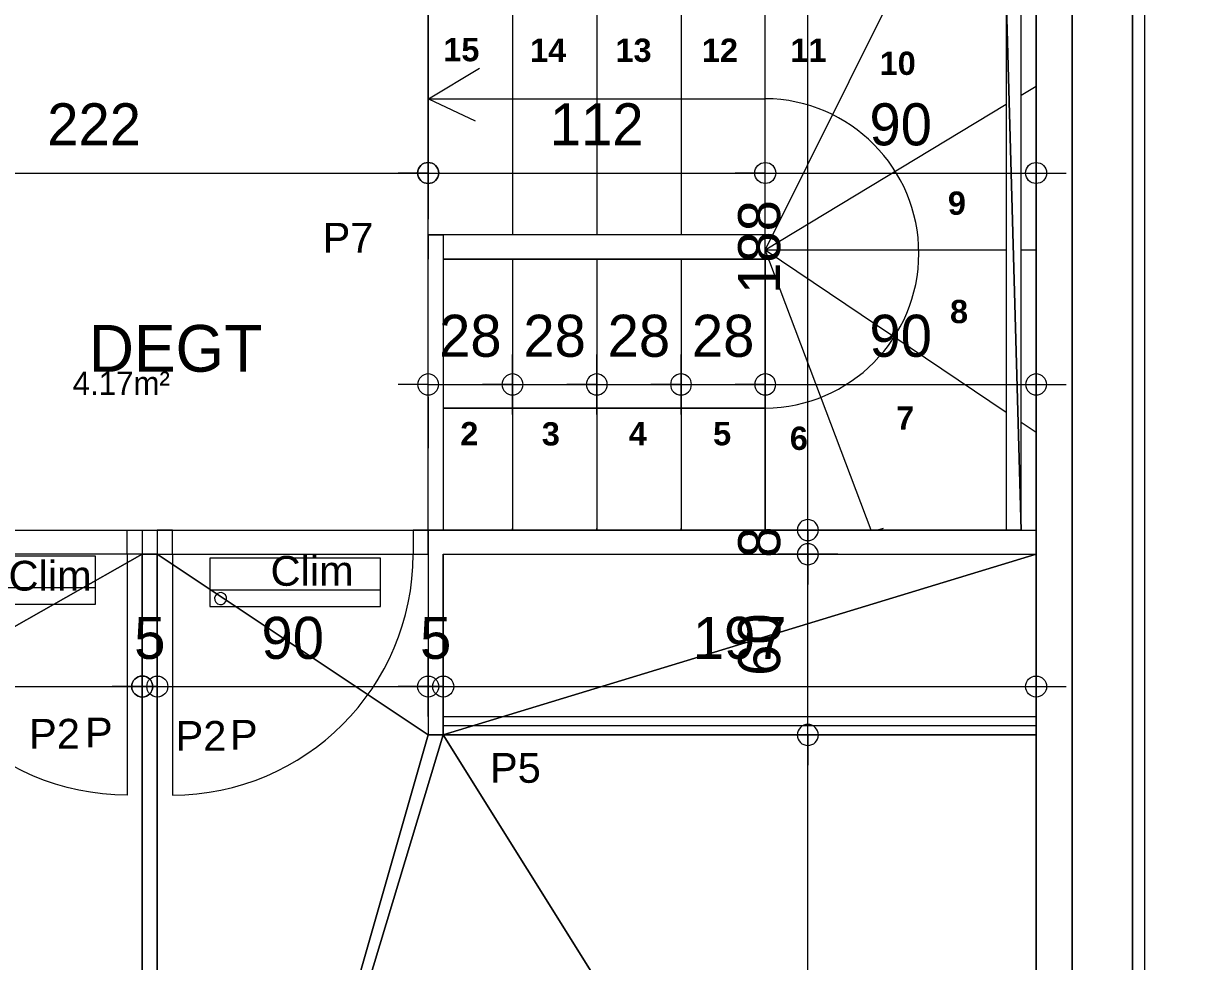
# Model space of a CAD drawing. Header units: metres. Extents: x -30.4 to 29.6, y -50.6 to 0.4.
# Drawn here: x 10.53 to 14.45, y -26.894 to -23.779 of the extents above; entities that cross this region are included whole.
import ezdxf
from ezdxf.enums import TextEntityAlignment as Align
from ezdxf.lldxf.tags import DXFTag

# ---------------------------------------------------------------- set-up
doc = ezdxf.new("R2010")
doc.units = ezdxf.units.M
doc.header["$MEASUREMENT"] = 0
for name, color, linetype in [('Calque commun', 7, 'Continuous'), ('Calque5', 7, 'Continuous'), ('Textes', 7, 'Continuous')]:
    doc.layers.add(name, color=color, linetype=linetype)
doc.styles.add('Arial12', font='arialbd.ttf', dxfattribs={"height": 0.077267})
doc.styles.add('Arial4', font='arial.ttf', dxfattribs={"height": 0.098961})
doc.styles.add('Century Gothic', font='GOTHIC.TTF', dxfattribs={"height": 0.139636})
doc.styles.add('Century Gothic15', font='GOTHIC.TTF', dxfattribs={"height": 0.155151})
doc.styles.add('Century Gothic7', font='GOTHIC.TTF', dxfattribs={"height": 0.077575})
tags = doc.linetypes.add('HIDDEN2', pattern=[0.1875, 0.125, -0.0625]).pattern_tags.tags
tags[6:7] = [DXFTag(74, 4), DXFTag(75, 0), DXFTag(340, '0'), DXFTag(46, 1.0), DXFTag(50, 0.0), DXFTag(44, 0.0), DXFTag(45, 0.0)]
tags[4:5] = [DXFTag(74, 4), DXFTag(75, 0), DXFTag(340, '0'), DXFTag(46, 1.0), DXFTag(50, 0.0), DXFTag(44, 0.0), DXFTag(45, 0.0)]
tags = doc.linetypes.add('HIDDENX2', pattern=[0.75, 0.5, -0.25]).pattern_tags.tags
tags[6:7] = [DXFTag(74, 4), DXFTag(75, 0), DXFTag(340, '0'), DXFTag(46, 1.0), DXFTag(50, 0.0), DXFTag(44, 0.0), DXFTag(45, 0.0)]
tags[4:5] = [DXFTag(74, 4), DXFTag(75, 0), DXFTag(340, '0'), DXFTag(46, 1.0), DXFTag(50, 0.0), DXFTag(44, 0.0), DXFTag(45, 0.0)]

# ---------------------------------------------------------------- blocks, each defined once
blk = doc.blocks.new('Block30422')
at = {"layer": 'Calque commun', "color": 7, "linetype": 'Continuous', "lineweight": 9}
for p, q in [((13.894, -29.2906), (13.894, -23.2007)), ((14.014, -29.4107), (14.014, -23.2007))]:
    blk.add_line(p, q, dxfattribs=at)
at = {"layer": 'Calque commun', "color": 7, "linetype": 'Continuous', "lineweight": 18}
blk.add_line((14.214, -29.6106), (14.214, -23.2007), dxfattribs=at)
blk = doc.blocks.new('Block31045')
at = {"layer": 'Calque commun', "color": 7, "linetype": 'Continuous', "lineweight": 9}
for p, q in [((13.894, -23.2007), (13.894, -29.2906)), ((14.014, -23.2007), (14.014, -29.4107))]:
    blk.add_line(p, q, dxfattribs=at)
at = {"layer": 'Calque commun', "color": 7, "linetype": 'Continuous', "lineweight": 18}
blk.add_line((14.214, -23.2007), (14.214, -29.6106), dxfattribs=at)
blk = doc.blocks.new('Block35145')
at = {"layer": 'Calque commun', "color": 7, "linetype": 'Continuous', "lineweight": 18}
blk.add_line((14.254, -20.6106), (14.254, -29.6106), dxfattribs=at)
blk = doc.blocks.new('xmodule1pcentniv1 15-7')
at = {"layer": 'Calque commun', "color": 5, "linetype": 'Continuous', "lineweight": 9}
blk.add_arc((0, 0), 0.5, 0, 359.9994, dxfattribs=at)
blk = doc.blocks.new('xmodule1pcentniv1 15-8')
at = {"layer": 'Calque commun', "color": 5, "linetype": 'Continuous', "lineweight": 9}
blk.add_arc((0, 0), 0.5, 0, 359.9994, dxfattribs=at)
blk = doc.blocks.new('DimLine54915')
at = {"layer": 'Calque commun', "color": 5, "linetype": 'Continuous', "lineweight": 9}
for p, q in [((42.6251, -23.0373), (42.6251, -22.9373)), ((42.5251, -23.0373), (42.7251, -23.0373)), ((42.6251, -26.1866), (42.6251, -23.0373)), ((42.5251, -26.1866), (42.7251, -26.1866)), ((42.6251, -26.1866), (42.6251, -26.2866))]:
    blk.add_line(p, q, dxfattribs=at)
at = {"layer": 'Calque commun', "color": 5, "linetype": 'Continuous', "lineweight": 9, "xscale": 0.07000000029802322, "yscale": 0.07000000029802322, "zscale": 0.07000000029802322, "rotation": 90}
for name, p in [('xmodule1pcentniv1 15-8', (42.6251, -23.0373)), ('xmodule1pcentniv1 15-7', (42.6251, -26.1866))]:
    blk.add_blockref(name, p, dxfattribs=at)
at = {"layer": 'Calque commun', "color": 5, "linetype": 'Continuous', "lineweight": 9, "style": 'Century Gothic'}
blk.add_text('315', height=0.13964, rotation=90, dxfattribs=at).set_placement((42.5751, -24.6119), align=Align.BOTTOM_CENTER)
blk = doc.blocks.new('xmodule1pcentniv1 15-9')
at = {"layer": 'Calque commun', "color": 5, "linetype": 'Continuous', "lineweight": 9}
blk.add_arc((0, 0), 0.5, 0, 359.9994, dxfattribs=at)
blk = doc.blocks.new('xmodule1pcentniv1 15-10')
at = {"layer": 'Calque commun', "color": 5, "linetype": 'Continuous', "lineweight": 9}
blk.add_arc((0, 0), 0.5, 0, 359.9994, dxfattribs=at)
blk = doc.blocks.new('DimLine54923')
at = {"layer": 'Calque commun', "color": 5, "linetype": 'Continuous', "lineweight": 9}
for p, q in [((42.6251, -22.4373), (42.6251, -22.3373)), ((42.5251, -22.4373), (42.7251, -22.4373)), ((42.6251, -23.0373), (42.6251, -22.4373)), ((42.5251, -23.0373), (42.7251, -23.0373)), ((42.6251, -23.0373), (42.6251, -23.1373))]:
    blk.add_line(p, q, dxfattribs=at)
at = {"layer": 'Calque commun', "color": 5, "linetype": 'Continuous', "lineweight": 9, "xscale": 0.07000000029802322, "yscale": 0.07000000029802322, "zscale": 0.07000000029802322, "rotation": 90}
for name, p in [('xmodule1pcentniv1 15-10', (42.6251, -22.4373)), ('xmodule1pcentniv1 15-9', (42.6251, -23.0373))]:
    blk.add_blockref(name, p, dxfattribs=at)
at = {"layer": 'Calque commun', "color": 5, "linetype": 'Continuous', "lineweight": 9, "style": 'Century Gothic'}
blk.add_text('60', height=0.13964, rotation=90, dxfattribs=at).set_placement((42.5751, -22.7373), align=Align.BOTTOM_CENTER)
blk = doc.blocks.new('xmodule1pcentniv1 15-17')
at = {"layer": 'Calque commun', "color": 5, "linetype": 'Continuous', "lineweight": 9}
blk.add_arc((0, 0), 0.5, 0, 359.9994, dxfattribs=at)
blk = doc.blocks.new('xmodule1pcentniv1 15-18')
at = {"layer": 'Calque commun', "color": 5, "linetype": 'Continuous', "lineweight": 9}
blk.add_arc((0, 0), 0.5, 0, 359.9994, dxfattribs=at)
blk = doc.blocks.new('DimLine54971')
at = {"layer": 'Calque commun', "color": 5, "linetype": 'Continuous', "lineweight": 9}
for p, q in [((39.1438, -21.271), (39.1438, -21.071)), ((41.3637, -21.271), (41.3637, -21.071)), ((39.1438, -21.171), (39.0438, -21.171)), ((39.1438, -21.171), (41.3637, -21.171)), ((41.3637, -21.171), (41.4637, -21.171))]:
    blk.add_line(p, q, dxfattribs=at)
at = {"layer": 'Calque commun', "color": 5, "linetype": 'Continuous', "lineweight": 9, "xscale": 0.07000000029802322, "yscale": 0.07000000029802322, "zscale": 0.07000000029802322}
for name, p in [('xmodule1pcentniv1 15-17', (39.1438, -21.171)), ('xmodule1pcentniv1 15-18', (41.3637, -21.171))]:
    blk.add_blockref(name, p, dxfattribs=at)
at = {"layer": 'Calque commun', "color": 5, "linetype": 'Continuous', "lineweight": 9, "style": 'Century Gothic'}
blk.add_text('222', height=0.13964, dxfattribs=at).set_placement((40.2537, -21.121), align=Align.BOTTOM_CENTER)
blk = doc.blocks.new('xmodule1pcentniv1 15-57')
at = {"layer": 'Calque commun', "color": 5, "linetype": 'Continuous', "lineweight": 9}
blk.add_arc((0, 0), 0.5, 0, 359.9994, dxfattribs=at)
blk = doc.blocks.new('xmodule1pcentniv1 15-58')
at = {"layer": 'Calque commun', "color": 5, "linetype": 'Continuous', "lineweight": 9}
blk.add_arc((0, 0), 0.5, 0, 359.9994, dxfattribs=at)
blk = doc.blocks.new('DimLine55147')
at = {"layer": 'Calque commun', "color": 5, "linetype": 'Continuous', "lineweight": 9}
for p, q in [((41.4138, -22.9766), (41.4138, -22.7766)), ((43.3837, -22.9766), (43.3837, -22.7766)), ((41.4138, -22.8766), (41.3138, -22.8766)), ((41.4138, -22.8766), (43.3837, -22.8766)), ((43.3837, -22.8766), (43.4837, -22.8766))]:
    blk.add_line(p, q, dxfattribs=at)
at = {"layer": 'Calque commun', "color": 5, "linetype": 'Continuous', "lineweight": 9, "extrusion": (0, 0, -1), "xscale": 0.07000000029802322, "yscale": 0.07000000029802322, "zscale": 0.07000000029802322}
for name, p in [('xmodule1pcentniv1 15-57', (-41.4138, -22.8766)), ('xmodule1pcentniv1 15-58', (-43.3837, -22.8766))]:
    blk.add_blockref(name, p, dxfattribs=at)
at = {"layer": 'Calque commun', "color": 5, "linetype": 'Continuous', "lineweight": 9, "style": 'Century Gothic'}
blk.add_text('197', height=0.13964, dxfattribs=at).set_placement((42.3987, -22.8266), align=Align.BOTTOM_CENTER)
blk = doc.blocks.new('xmodule1pcentniv1 15-59')
at = {"layer": 'Calque commun', "color": 5, "linetype": 'Continuous', "lineweight": 9}
blk.add_arc((0, 0), 0.5, 0, 359.9994, dxfattribs=at)
blk = doc.blocks.new('xmodule1pcentniv1 15-60')
at = {"layer": 'Calque commun', "color": 5, "linetype": 'Continuous', "lineweight": 9}
blk.add_arc((0, 0), 0.5, 0, 359.9994, dxfattribs=at)
blk = doc.blocks.new('DimLine55155')
at = {"layer": 'Calque commun', "color": 5, "linetype": 'Continuous', "lineweight": 9}
for p, q in [((41.3637, -22.9766), (41.3637, -22.7766)), ((41.4138, -22.9766), (41.4138, -22.7766)), ((41.3637, -22.8766), (41.2637, -22.8766)), ((41.3637, -22.8766), (41.4138, -22.8766)), ((41.4138, -22.8766), (41.5138, -22.8766))]:
    blk.add_line(p, q, dxfattribs=at)
at = {"layer": 'Calque commun', "color": 5, "linetype": 'Continuous', "lineweight": 9, "extrusion": (0, 0, -1), "xscale": 0.07000000029802322, "yscale": 0.07000000029802322, "zscale": 0.07000000029802322}
for name, p in [('xmodule1pcentniv1 15-59', (-41.3637, -22.8766)), ('xmodule1pcentniv1 15-60', (-41.4138, -22.8766))]:
    blk.add_blockref(name, p, dxfattribs=at)
at = {"layer": 'Calque commun', "color": 5, "linetype": 'Continuous', "lineweight": 9, "style": 'Century Gothic'}
blk.add_text('5', height=0.1396, dxfattribs=at).set_placement((41.3887, -22.8266), align=Align.BOTTOM_CENTER)
blk = doc.blocks.new('xmodule1pcentniv1 15-61')
at = {"layer": 'Calque commun', "color": 5, "linetype": 'Continuous', "lineweight": 9}
blk.add_arc((0, 0), 0.5, 0, 359.9994, dxfattribs=at)
blk = doc.blocks.new('xmodule1pcentniv1 15-62')
at = {"layer": 'Calque commun', "color": 5, "linetype": 'Continuous', "lineweight": 9}
blk.add_arc((0, 0), 0.5, 0, 359.9994, dxfattribs=at)
blk = doc.blocks.new('DimLine55163')
at = {"layer": 'Calque commun', "color": 5, "linetype": 'Continuous', "lineweight": 9}
for p, q in [((40.4638, -22.9766), (40.4638, -22.7766)), ((41.3637, -22.9766), (41.3637, -22.7766)), ((40.4638, -22.8766), (40.3638, -22.8766)), ((40.4638, -22.8766), (41.3637, -22.8766)), ((41.3637, -22.8766), (41.4637, -22.8766))]:
    blk.add_line(p, q, dxfattribs=at)
at = {"layer": 'Calque commun', "color": 5, "linetype": 'Continuous', "lineweight": 9, "extrusion": (0, 0, -1), "xscale": 0.07000000029802322, "yscale": 0.07000000029802322, "zscale": 0.07000000029802322}
for name, p in [('xmodule1pcentniv1 15-61', (-40.4638, -22.8766)), ('xmodule1pcentniv1 15-62', (-41.3637, -22.8766))]:
    blk.add_blockref(name, p, dxfattribs=at)
at = {"layer": 'Calque commun', "color": 5, "linetype": 'Continuous', "lineweight": 9, "style": 'Century Gothic'}
blk.add_text('90', height=0.13964, dxfattribs=at).set_placement((40.9137, -22.8266), align=Align.BOTTOM_CENTER)
blk = doc.blocks.new('xmodule1pcentniv1 15-63')
at = {"layer": 'Calque commun', "color": 5, "linetype": 'Continuous', "lineweight": 9}
blk.add_arc((0, 0), 0.5, 0, 359.9994, dxfattribs=at)
blk = doc.blocks.new('xmodule1pcentniv1 15-64')
at = {"layer": 'Calque commun', "color": 5, "linetype": 'Continuous', "lineweight": 9}
blk.add_arc((0, 0), 0.5, 0, 359.9994, dxfattribs=at)
blk = doc.blocks.new('DimLine55171')
at = {"layer": 'Calque commun', "color": 5, "linetype": 'Continuous', "lineweight": 9}
for p, q in [((40.4137, -22.9766), (40.4137, -22.7766)), ((40.4638, -22.9766), (40.4638, -22.7766)), ((40.4137, -22.8766), (40.3138, -22.8766)), ((40.4137, -22.8766), (40.4638, -22.8766)), ((40.4638, -22.8766), (40.5638, -22.8766))]:
    blk.add_line(p, q, dxfattribs=at)
at = {"layer": 'Calque commun', "color": 5, "linetype": 'Continuous', "lineweight": 9, "extrusion": (0, 0, -1), "xscale": 0.07000000029802322, "yscale": 0.07000000029802322, "zscale": 0.07000000029802322}
for name, p in [('xmodule1pcentniv1 15-63', (-40.4137, -22.8766)), ('xmodule1pcentniv1 15-64', (-40.4638, -22.8766))]:
    blk.add_blockref(name, p, dxfattribs=at)
at = {"layer": 'Calque commun', "color": 5, "linetype": 'Continuous', "lineweight": 9, "style": 'Century Gothic'}
blk.add_text('5', height=0.1396, dxfattribs=at).set_placement((40.4388, -22.8266), align=Align.BOTTOM_CENTER)
blk = doc.blocks.new('xmodule1pcentniv1 15-75')
at = {"layer": 'Calque commun', "color": 5, "linetype": 'Continuous', "lineweight": 9}
blk.add_arc((0, 0), 0.5, 0, 359.9994, dxfattribs=at)
blk = doc.blocks.new('xmodule1pcentniv1 15-76')
at = {"layer": 'Calque commun', "color": 5, "linetype": 'Continuous', "lineweight": 9}
blk.add_arc((0, 0), 0.5, 0, 359.9994, dxfattribs=at)
blk = doc.blocks.new('DimLine56475')
at = {"layer": 'Calque commun', "color": 5, "linetype": 'Continuous', "lineweight": 9}
for p, q in [((39.1437, -21.271), (39.1437, -21.071)), ((41.3637, -21.271), (41.3637, -21.071)), ((39.1437, -21.171), (39.0437, -21.171)), ((39.1437, -21.171), (41.3637, -21.171)), ((41.3637, -21.171), (41.4637, -21.171))]:
    blk.add_line(p, q, dxfattribs=at)
at = {"layer": 'Calque commun', "color": 5, "linetype": 'Continuous', "lineweight": 9, "xscale": 0.07000000029802322, "yscale": 0.07000000029802322, "zscale": 0.07000000029802322}
for name, p in [('xmodule1pcentniv1 15-75', (39.1437, -21.171)), ('xmodule1pcentniv1 15-76', (41.3637, -21.171))]:
    blk.add_blockref(name, p, dxfattribs=at)
at = {"layer": 'Calque commun', "color": 5, "linetype": 'Continuous', "lineweight": 9, "style": 'Century Gothic'}
blk.add_text('222', height=0.13964, dxfattribs=at).set_placement((40.2537, -21.121), align=Align.BOTTOM_CENTER)
blk = doc.blocks.new('xmodule1pcentniv1 15-77')
at = {"layer": 'Calque commun', "color": 5, "linetype": 'Continuous', "lineweight": 9}
blk.add_arc((0, 0), 0.5, 0, 359.9994, dxfattribs=at)
blk = doc.blocks.new('xmodule1pcentniv1 15-78')
at = {"layer": 'Calque commun', "color": 5, "linetype": 'Continuous', "lineweight": 9}
blk.add_arc((0, 0), 0.5, 0, 359.9994, dxfattribs=at)
blk = doc.blocks.new('DimLine56490')
at = {"layer": 'Calque commun', "color": 5, "linetype": 'Continuous', "lineweight": 9}
for p, q in [((42.4837, -21.271), (42.4837, -21.071)), ((43.3837, -21.271), (43.3837, -21.071)), ((42.4837, -21.171), (42.3837, -21.171)), ((42.4837, -21.171), (43.3837, -21.171)), ((43.3837, -21.171), (43.4837, -21.171))]:
    blk.add_line(p, q, dxfattribs=at)
at = {"layer": 'Calque commun', "color": 5, "linetype": 'Continuous', "lineweight": 9, "extrusion": (0, 0, -1), "xscale": -0.07000000029802322, "yscale": -0.07000000029802322, "zscale": -0.07000000029802322, "rotation": -180}
for name, p in [('xmodule1pcentniv1 15-77', (-42.4837, -21.171)), ('xmodule1pcentniv1 15-78', (-43.3837, -21.171))]:
    blk.add_blockref(name, p, dxfattribs=at)
at = {"layer": 'Calque commun', "color": 5, "linetype": 'Continuous', "lineweight": 9, "style": 'Century Gothic'}
blk.add_text('90', height=0.13964, dxfattribs=at).set_placement((42.9337, -21.121), align=Align.BOTTOM_CENTER)
blk = doc.blocks.new('xmodule1pcentniv1 15-79')
at = {"layer": 'Calque commun', "color": 5, "linetype": 'Continuous', "lineweight": 9}
blk.add_arc((0, 0), 0.5, 0, 359.9994, dxfattribs=at)
blk = doc.blocks.new('xmodule1pcentniv1 15-80')
at = {"layer": 'Calque commun', "color": 5, "linetype": 'Continuous', "lineweight": 9}
blk.add_arc((0, 0), 0.5, 0, 359.9994, dxfattribs=at)
blk = doc.blocks.new('DimLine56498')
at = {"layer": 'Calque commun', "color": 5, "linetype": 'Continuous', "lineweight": 9}
for p, q in [((41.3637, -21.271), (41.3637, -21.071)), ((42.4837, -21.271), (42.4837, -21.071)), ((41.3637, -21.171), (41.2637, -21.171)), ((41.3637, -21.171), (42.4837, -21.171)), ((42.4837, -21.171), (42.5837, -21.171))]:
    blk.add_line(p, q, dxfattribs=at)
at = {"layer": 'Calque commun', "color": 5, "linetype": 'Continuous', "lineweight": 9, "extrusion": (0, 0, -1), "xscale": -0.07000000029802322, "yscale": -0.07000000029802322, "zscale": -0.07000000029802322, "rotation": -180}
for name, p in [('xmodule1pcentniv1 15-79', (-41.3637, -21.171)), ('xmodule1pcentniv1 15-80', (-42.4837, -21.171))]:
    blk.add_blockref(name, p, dxfattribs=at)
at = {"layer": 'Calque commun', "color": 5, "linetype": 'Continuous', "lineweight": 9, "style": 'Century Gothic'}
blk.add_text('112', height=0.13964, dxfattribs=at).set_placement((41.9237, -21.121), align=Align.BOTTOM_CENTER)
blk = doc.blocks.new('xmodule1pcentniv1 15-81')
at = {"layer": 'Calque commun', "color": 5, "linetype": 'Continuous', "lineweight": 9}
blk.add_arc((0, 0), 0.5, 0, 359.9994, dxfattribs=at)
blk = doc.blocks.new('xmodule1pcentniv1 15-82')
at = {"layer": 'Calque commun', "color": 5, "linetype": 'Continuous', "lineweight": 9}
blk.add_arc((0, 0), 0.5, 0, 359.9994, dxfattribs=at)
blk = doc.blocks.new('DimLine60633')
at = {"layer": 'Calque commun', "color": 5, "linetype": 'Continuous', "lineweight": 9}
for p, q in [((42.4838, -21.9733), (42.4838, -21.7733)), ((43.3838, -21.9733), (43.3838, -21.7733)), ((42.4838, -21.8733), (42.3839, -21.8733)), ((42.4838, -21.8733), (43.3838, -21.8733)), ((43.3838, -21.8733), (43.4838, -21.8733))]:
    blk.add_line(p, q, dxfattribs=at)
at = {"layer": 'Calque commun', "color": 5, "linetype": 'Continuous', "lineweight": 9, "xscale": 0.07000000029802322, "yscale": 0.07000000029802322, "zscale": 0.07000000029802322}
for name, p in [('xmodule1pcentniv1 15-81', (42.4838, -21.8733)), ('xmodule1pcentniv1 15-82', (43.3838, -21.8733))]:
    blk.add_blockref(name, p, dxfattribs=at)
at = {"layer": 'Calque commun', "color": 5, "linetype": 'Continuous', "lineweight": 9, "style": 'Century Gothic'}
blk.add_text('90', height=0.13964, dxfattribs=at).set_placement((42.9338, -21.8233), align=Align.BOTTOM_CENTER)
blk = doc.blocks.new('xmodule1pcentniv1 15-83')
at = {"layer": 'Calque commun', "color": 5, "linetype": 'Continuous', "lineweight": 9}
blk.add_arc((0, 0), 0.5, 0, 359.9994, dxfattribs=at)
blk = doc.blocks.new('xmodule1pcentniv1 15-84')
at = {"layer": 'Calque commun', "color": 5, "linetype": 'Continuous', "lineweight": 9}
blk.add_arc((0, 0), 0.5, 0, 359.9994, dxfattribs=at)
blk = doc.blocks.new('DimLine60641')
at = {"layer": 'Calque commun', "color": 5, "linetype": 'Continuous', "lineweight": 9}
for p, q in [((42.2038, -21.9733), (42.2038, -21.7733)), ((42.4838, -21.9733), (42.4838, -21.7733)), ((42.2038, -21.8733), (42.1039, -21.8733)), ((42.2038, -21.8733), (42.4838, -21.8733)), ((42.4838, -21.8733), (42.5838, -21.8733))]:
    blk.add_line(p, q, dxfattribs=at)
at = {"layer": 'Calque commun', "color": 5, "linetype": 'Continuous', "lineweight": 9, "xscale": 0.07000000029802322, "yscale": 0.07000000029802322, "zscale": 0.07000000029802322}
for name, p in [('xmodule1pcentniv1 15-83', (42.2038, -21.8733)), ('xmodule1pcentniv1 15-84', (42.4838, -21.8733))]:
    blk.add_blockref(name, p, dxfattribs=at)
at = {"layer": 'Calque commun', "color": 5, "linetype": 'Continuous', "lineweight": 9, "style": 'Century Gothic'}
blk.add_text('28', height=0.13964, dxfattribs=at).set_placement((42.3438, -21.8233), align=Align.BOTTOM_CENTER)
blk = doc.blocks.new('xmodule1pcentniv1 15-85')
at = {"layer": 'Calque commun', "color": 5, "linetype": 'Continuous', "lineweight": 9}
blk.add_arc((0, 0), 0.5, 0, 359.9994, dxfattribs=at)
blk = doc.blocks.new('xmodule1pcentniv1 15-86')
at = {"layer": 'Calque commun', "color": 5, "linetype": 'Continuous', "lineweight": 9}
blk.add_arc((0, 0), 0.5, 0, 359.9994, dxfattribs=at)
blk = doc.blocks.new('DimLine60649')
at = {"layer": 'Calque commun', "color": 5, "linetype": 'Continuous', "lineweight": 9}
for p, q in [((41.9239, -21.9733), (41.9239, -21.7733)), ((42.2038, -21.9733), (42.2038, -21.7733)), ((41.9239, -21.8733), (41.8239, -21.8733)), ((41.9239, -21.8733), (42.2038, -21.8733)), ((42.2038, -21.8733), (42.3038, -21.8733))]:
    blk.add_line(p, q, dxfattribs=at)
at = {"layer": 'Calque commun', "color": 5, "linetype": 'Continuous', "lineweight": 9, "xscale": 0.07000000029802322, "yscale": 0.07000000029802322, "zscale": 0.07000000029802322}
for name, p in [('xmodule1pcentniv1 15-85', (41.9239, -21.8733)), ('xmodule1pcentniv1 15-86', (42.2038, -21.8733))]:
    blk.add_blockref(name, p, dxfattribs=at)
at = {"layer": 'Calque commun', "color": 5, "linetype": 'Continuous', "lineweight": 9, "style": 'Century Gothic'}
blk.add_text('28', height=0.13964, dxfattribs=at).set_placement((42.0639, -21.8233), align=Align.BOTTOM_CENTER)
blk = doc.blocks.new('xmodule1pcentniv1 15-87')
at = {"layer": 'Calque commun', "color": 5, "linetype": 'Continuous', "lineweight": 9}
blk.add_arc((0, 0), 0.5, 0, 359.9994, dxfattribs=at)
blk = doc.blocks.new('xmodule1pcentniv1 15-88')
at = {"layer": 'Calque commun', "color": 5, "linetype": 'Continuous', "lineweight": 9}
blk.add_arc((0, 0), 0.5, 0, 359.9994, dxfattribs=at)
blk = doc.blocks.new('DimLine60657')
at = {"layer": 'Calque commun', "color": 5, "linetype": 'Continuous', "lineweight": 9}
for p, q in [((41.6439, -21.9733), (41.6439, -21.7733)), ((41.9239, -21.9733), (41.9239, -21.7733)), ((41.6439, -21.8733), (41.5439, -21.8733)), ((41.6439, -21.8733), (41.9239, -21.8733)), ((41.9239, -21.8733), (42.0238, -21.8733))]:
    blk.add_line(p, q, dxfattribs=at)
at = {"layer": 'Calque commun', "color": 5, "linetype": 'Continuous', "lineweight": 9, "xscale": 0.07000000029802322, "yscale": 0.07000000029802322, "zscale": 0.07000000029802322}
for name, p in [('xmodule1pcentniv1 15-87', (41.6439, -21.8733)), ('xmodule1pcentniv1 15-88', (41.9239, -21.8733))]:
    blk.add_blockref(name, p, dxfattribs=at)
at = {"layer": 'Calque commun', "color": 5, "linetype": 'Continuous', "lineweight": 9, "style": 'Century Gothic'}
blk.add_text('28', height=0.13964, dxfattribs=at).set_placement((41.7839, -21.8233), align=Align.BOTTOM_CENTER)
blk = doc.blocks.new('xmodule1pcentniv1 15-89')
at = {"layer": 'Calque commun', "color": 5, "linetype": 'Continuous', "lineweight": 9}
blk.add_arc((0, 0), 0.5, 0, 359.9994, dxfattribs=at)
blk = doc.blocks.new('xmodule1pcentniv1 15-90')
at = {"layer": 'Calque commun', "color": 5, "linetype": 'Continuous', "lineweight": 9}
blk.add_arc((0, 0), 0.5, 0, 359.9994, dxfattribs=at)
blk = doc.blocks.new('DimLine60665')
at = {"layer": 'Calque commun', "color": 5, "linetype": 'Continuous', "lineweight": 9}
for p, q in [((41.3638, -21.9733), (41.3638, -21.7733)), ((41.6439, -21.9733), (41.6439, -21.7733)), ((41.3638, -21.8733), (41.2638, -21.8733)), ((41.3638, -21.8733), (41.6439, -21.8733)), ((41.6439, -21.8733), (41.7439, -21.8733))]:
    blk.add_line(p, q, dxfattribs=at)
at = {"layer": 'Calque commun', "color": 5, "linetype": 'Continuous', "lineweight": 9, "xscale": 0.07000000029802322, "yscale": 0.07000000029802322, "zscale": 0.07000000029802322}
for name, p in [('xmodule1pcentniv1 15-89', (41.3638, -21.8733)), ('xmodule1pcentniv1 15-90', (41.6439, -21.8733))]:
    blk.add_blockref(name, p, dxfattribs=at)
at = {"layer": 'Calque commun', "color": 5, "linetype": 'Continuous', "lineweight": 9, "style": 'Century Gothic'}
blk.add_text('28', height=0.13964, dxfattribs=at).set_placement((41.5038, -21.8233), align=Align.BOTTOM_CENTER)
blk = doc.blocks.new('xmodule1pcentniv1 15-91')
at = {"layer": 'Calque commun', "color": 5, "linetype": 'Continuous', "lineweight": 9}
blk.add_arc((0, 0), 0.5, 0, 359.9994, dxfattribs=at)
blk = doc.blocks.new('xmodule1pcentniv1 15-92')
at = {"layer": 'Calque commun', "color": 5, "linetype": 'Continuous', "lineweight": 9}
blk.add_arc((0, 0), 0.5, 0, 359.9994, dxfattribs=at)
blk = doc.blocks.new('DimLine60713')
at = {"layer": 'Calque commun', "color": 5, "linetype": 'Continuous', "lineweight": 9}
for p, q in [((42.6251, -22.3569), (42.6251, -22.2569)), ((42.7251, -22.3569), (42.5251, -22.3569)), ((42.6251, -22.4373), (42.6251, -22.3569)), ((42.7251, -22.4373), (42.5251, -22.4373)), ((42.6251, -22.4373), (42.6251, -22.5373))]:
    blk.add_line(p, q, dxfattribs=at)
at = {"layer": 'Calque commun', "color": 5, "linetype": 'Continuous', "lineweight": 9, "xscale": 0.07000000029802322, "yscale": 0.07000000029802322, "zscale": 0.07000000029802322, "rotation": 90}
for name, p in [('xmodule1pcentniv1 15-92', (42.6251, -22.3569)), ('xmodule1pcentniv1 15-91', (42.6251, -22.4373))]:
    blk.add_blockref(name, p, dxfattribs=at)
at = {"layer": 'Calque commun', "color": 5, "linetype": 'Continuous', "lineweight": 9, "style": 'Century Gothic'}
blk.add_text('8', height=0.1396, rotation=90, dxfattribs=at).set_placement((42.5751, -22.3971), align=Align.BOTTOM_CENTER)
blk = doc.blocks.new('xmodule1pcentniv1 15-93')
at = {"layer": 'Calque commun', "color": 5, "linetype": 'Continuous', "lineweight": 9}
blk.add_arc((0, 0), 0.5, 0, 359.9994, dxfattribs=at)
blk = doc.blocks.new('xmodule1pcentniv1 15-94')
at = {"layer": 'Calque commun', "color": 5, "linetype": 'Continuous', "lineweight": 9}
blk.add_arc((0, 0), 0.5, 0, 359.9994, dxfattribs=at)
blk = doc.blocks.new('DimLine60721')
at = {"layer": 'Calque commun', "color": 5, "linetype": 'Continuous', "lineweight": 9}
for p, q in [((42.6251, -20.4766), (42.6251, -20.3766)), ((42.7251, -20.4766), (42.5251, -20.4766)), ((42.6251, -22.3569), (42.6251, -20.4766)), ((42.7251, -22.3569), (42.5251, -22.3569)), ((42.6251, -22.3569), (42.6251, -22.4569))]:
    blk.add_line(p, q, dxfattribs=at)
at = {"layer": 'Calque commun', "color": 5, "linetype": 'Continuous', "lineweight": 9, "xscale": 0.07000000029802322, "yscale": 0.07000000029802322, "zscale": 0.07000000029802322, "rotation": 90}
for name, p in [('xmodule1pcentniv1 15-94', (42.6251, -20.4766)), ('xmodule1pcentniv1 15-93', (42.6251, -22.3569))]:
    blk.add_blockref(name, p, dxfattribs=at)
at = {"layer": 'Calque commun', "color": 5, "linetype": 'Continuous', "lineweight": 9, "style": 'Century Gothic'}
blk.add_text('188', height=0.13964, rotation=90, dxfattribs=at).set_placement((42.5751, -21.4168), align=Align.BOTTOM_CENTER)
blk = doc.blocks.new('@PRES_1_$$_1-67')
at = {"layer": 'Calque commun', "color": 5, "linetype": 'Continuous', "lineweight": 9}
blk.add_line((0.05, 0.08), (0.05, 0.88), dxfattribs=at)
at = {"layer": 'Calque commun', "color": 5, "linetype": 'Continuous', "lineweight": 9, "extrusion": (0, 0, -1)}
blk.add_arc((-0.05, 0.08), 0.8, 90, 180, dxfattribs=at)
at = {"layer": 'Calque commun', "color": 5, "linetype": 'Continuous', "lineweight": 9}
mesh = blk.add_polyface(dxfattribs=at)
corners = [(0, 0), (0, 0.08), (0.05, 0.08), (0.05, 0)]
mesh.append_faces([[corners[k] for k in face] for face in [(0, 1, 2, 3)]], dxfattribs={"color": 5})
mesh = blk.add_polyface(dxfattribs=at)
corners = [(0.85, 0), (0.85, 0.08), (0.9, 0.08), (0.9, 0)]
mesh.append_faces([[corners[k] for k in face] for face in [(0, 1, 2, 3)]], dxfattribs={"color": 5})
blk = doc.blocks.new('@PRES_1_$$_1-68')
at = {"layer": 'Calque commun', "color": 7, "linetype": 'Continuous', "lineweight": 9}
blk.add_line((0, 0), (0, 0.08), dxfattribs=at)
blk = doc.blocks.new('@PRES_1_$$_1-69')
at = {"layer": 'Calque commun', "color": 7, "linetype": 'Continuous', "lineweight": 9}
blk.add_line((0, 0), (0, 0.08), dxfattribs=at)
blk = doc.blocks.new('INTER_2D_COMB23')
at = {"layer": 'Calque5', "color": 0, "linetype": 'ByBlock', "lineweight": -2}
for name in ['@PRES_1_$$_1-67', '@PRES_1_$$_1-68']:
    blk.add_blockref(name, (0, 0), dxfattribs=at)
at = {"layer": 'Calque5', "color": 0, "linetype": 'ByBlock', "lineweight": -2, "extrusion": (0, 0, -1), "xscale": -1, "yscale": -1, "zscale": -1, "rotation": -180}
blk.add_blockref('@PRES_1_$$_1-69', (-0.9, 0), dxfattribs=at)
blk = doc.blocks.new('PLACED_COMB23')
at = {"layer": 'Calque5', "color": 0, "linetype": 'ByBlock', "lineweight": -2}
blk.add_blockref('INTER_2D_COMB23', (0, 0), dxfattribs=at)
blk = doc.blocks.new('xmodule1pcentniv1 15-103')
at = {"layer": 'Calque commun', "color": 5, "linetype": 'Continuous', "lineweight": 9}
blk.add_arc((0, 0), 0.5, 0, 359.9994, dxfattribs=at)
blk = doc.blocks.new('xmodule1pcentniv1 15-104')
at = {"layer": 'Calque commun', "color": 5, "linetype": 'Continuous', "lineweight": 9}
blk.add_arc((0, 0), 0.5, 0, 359.9994, dxfattribs=at)
blk = doc.blocks.new('DimLine60871')
at = {"layer": 'Calque commun', "color": 5, "linetype": 'Continuous', "lineweight": 9}
for p, q in [((39.1438, -22.7766), (39.1438, -22.9766)), ((40.4138, -22.7766), (40.4138, -22.9766)), ((39.1438, -22.8766), (39.0438, -22.8766)), ((39.1438, -22.8766), (40.4138, -22.8766)), ((40.4138, -22.8766), (40.5138, -22.8766))]:
    blk.add_line(p, q, dxfattribs=at)
at = {"layer": 'Calque commun', "color": 5, "linetype": 'Continuous', "lineweight": 9, "xscale": 0.07000000029802322, "yscale": 0.07000000029802322, "zscale": 0.07000000029802322}
for name, p in [('xmodule1pcentniv1 15-103', (39.1438, -22.8766)), ('xmodule1pcentniv1 15-104', (40.4138, -22.8766))]:
    blk.add_blockref(name, p, dxfattribs=at)
at = {"layer": 'Calque commun', "color": 5, "linetype": 'Continuous', "lineweight": 9, "style": 'Century Gothic'}
blk.add_text('127', height=0.13964, dxfattribs=at).set_placement((39.7788, -22.8266), align=Align.BOTTOM_CENTER)
blk = doc.blocks.new('clim-int5')
at = {"layer": 'Calque commun', "color": 0, "linetype": 'ByBlock', "lineweight": 9}
for p, q in [((0.5671, 0.16), (0, 0.16)), ((0, 0.16), (0, 0)), ((0.5671, 0), (0.5671, 0.16)), ((0, 0.106), (0.5671, 0.106)), ((0, 0), (0.5671, 0))]:
    blk.add_line(p, q, dxfattribs=at)
blk.add_arc((0.531, 0.1338), 0.02, 330, 329.9994, dxfattribs=at)
blk = doc.blocks.new('xmodule1pcentniv1 15-117')
at = {"layer": 'Calque commun', "color": 7, "linetype": 'Continuous', "lineweight": 9}
for p, q in [((41.3638, -20.5769), (41.3638, -21.3243)), ((41.6438, -20.5769), (41.6438, -21.3769)), ((41.9238, -20.5769), (41.9238, -21.3769)), ((42.2038, -20.5769), (42.2038, -21.3769)), ((42.4838, -21.4569), (42.4838, -20.5769)), ((42.9064, -20.5769), (42.4839, -21.4267)), ((41.3645, -20.9247), (41.534, -20.8231)), ((43.3337, -20.9126), (43.3837, -20.8823)), ((41.3638, -20.9247), (42.4838, -20.9243)), ((41.3645, -20.9247), (41.5196, -20.9978)), ((42.4839, -21.4267), (43.2837, -20.9428)), ((41.3638, -21.3769), (41.3638, -21.4569)), ((42.4838, -21.3769), (41.3638, -21.3769)), ((41.3638, -21.3769), (41.3638, -21.4569)), ((41.3638, -22.3569), (41.3638, -21.3769)), ((41.3638, -21.3769), (41.4138, -21.3769)), ((41.4138, -21.3769), (41.4138, -21.4569)), ((42.4838, -21.4569), (42.4838, -21.3769)), ((42.8352, -22.3569), (42.4839, -21.4267)), ((42.4839, -21.4267), (43.2837, -21.9648)), ((42.4839, -21.4267), (43.2837, -21.4267)), ((43.3337, -21.4267), (43.3837, -21.4267)), ((41.4138, -21.4569), (41.4138, -22.3569)), ((42.4838, -21.4569), (41.4138, -21.4569)), ((41.4138, -21.4569), (42.4838, -21.4569)), ((41.6438, -21.4569), (41.6439, -22.3569)), ((41.9238, -21.4569), (41.9239, -22.3569)), ((42.2038, -21.4569), (42.2039, -22.3569)), ((42.4838, -21.4569), (42.4839, -22.3569)), ((42.4839, -22.3569), (42.4838, -21.4569)), ((42.4838, -21.4569), (42.4839, -22.3569)), ((41.364, -21.9142), (41.364, -22.0851)), ((41.414, -21.9517), (42.4839, -21.9518)), ((41.414, -21.9517), (42.4839, -21.9517)), ((43.3337, -21.9984), (43.3837, -22.0321)), ((41.4138, -22.3569), (41.3638, -22.3569)), ((41.4138, -22.3569), (41.3638, -22.3569)), ((41.4138, -22.3569), (41.3638, -22.3569)), ((41.6439, -22.3569), (41.6439, -22.3517)), ((41.9239, -22.3569), (41.9239, -22.3517)), ((42.2039, -22.3569), (42.2039, -22.3517)), ((42.4839, -22.3569), (42.4839, -22.3517)), ((42.4839, -22.3517), (42.4839, -22.3569)), ((42.4839, -22.3569), (42.4839, -22.3517)), ((42.8753, -22.3517), (42.8564, -22.3569)), ((43.3837, -22.9773), (41.4138, -22.9773)), ((41.4138, -23.0373), (41.4138, -22.9773)), ((43.3837, -23.0073), (41.4138, -23.0073)), ((43.3837, -23.0373), (43.3837, -22.9773)), ((43.3837, -23.0373), (41.4138, -23.0373))]:
    blk.add_line(p, q, dxfattribs=at)
at = {"layer": 'Calque commun', "color": 7, "linetype": 'HIDDENX2', "lineweight": 9}
blk.add_line((42.4839, -21.9518), (41.414, -21.9517), dxfattribs=at)
at = {"layer": 'Calque commun', "color": 7, "linetype": 'Continuous', "lineweight": 18}
for p, q in [((40.4138, -22.3569), (40.4638, -22.3569)), ((41.3638, -22.3569), (43.3837, -22.3569)), ((43.3837, -22.3569), (43.3837, -22.4369)), ((40.4138, -22.4369), (40.4638, -22.4369)), ((41.4138, -22.4369), (43.3837, -22.4369))]:
    blk.add_line(p, q, dxfattribs=at)
at = {"layer": 'Calque commun', "color": 15, "linetype": 'Continuous', "lineweight": 18}
for p, q in [((40.4138, -22.4373), (40.4137, -26.1866)), ((40.4638, -22.4373), (40.4138, -22.4373)), ((40.4638, -22.4373), (40.4637, -26.1866)), ((41.3638, -22.4369), (41.3637, -23.0373)), ((41.4138, -22.4369), (41.4137, -23.0373)), ((41.4137, -23.0373), (41.3637, -23.0373))]:
    blk.add_line(p, q, dxfattribs=at)
at = {"layer": 'Calque commun', "color": 7, "linetype": 'Continuous', "lineweight": 9}
blk.add_arc((42.4802, -21.438), 0.5137, 270.4125, 89.6003, dxfattribs=at)
at = {"layer": 'Calque commun', "color": 5, "linetype": 'Continuous', "lineweight": 9}
for name in ['DimLine60721', 'DimLine56475', 'DimLine54971', 'DimLine56498', 'DimLine56490', 'DimLine60665', 'DimLine60657', 'DimLine60649', 'DimLine60641', 'DimLine60633', 'DimLine60713', 'DimLine54923', 'DimLine60871', 'DimLine55171', 'DimLine55163', 'DimLine55155', 'DimLine55147', 'DimLine54915']:
    blk.add_blockref(name, (0, 0), dxfattribs=at)
at = {"layer": 'Calque commun', "color": 0, "linetype": 'ByBlock', "lineweight": -2, "rotation": 180}
blk.add_blockref('PLACED_COMB23', (40.4138, -22.3569), dxfattribs=at)
at = {"layer": 'Calque commun', "color": 0, "linetype": 'ByBlock', "lineweight": -2, "extrusion": (0, 0, -1), "xscale": -1, "yscale": -1, "zscale": -1}
blk.add_blockref('PLACED_COMB23', (-40.4638, -22.3569), dxfattribs=at)
at = {"layer": 'Calque commun', "color": 7, "linetype": 'HIDDEN2', "lineweight": -2, "xscale": -1, "yscale": -1, "zscale": -1}
for p in [(40.2579, -22.4433), (41.2051, -22.4507)]:
    blk.add_blockref('clim-int5', p, dxfattribs=at)
at = {"layer": 'Calque commun', "color": 5, "linetype": 'ByBlock', "lineweight": -2, "style": 'Arial12'}
for s, height, p in [('15', 0.07727, (41.534, -20.8231)), ('14', 0.07727, (41.8224, -20.825)), ('13', 0.07727, (42.1061, -20.825)), ('12', 0.07727, (42.3932, -20.825)), ('11', 0.07727, (42.6875, -20.825)), ('10', 0.07727, (42.9839, -20.8684)), ('9', 0.0773, (43.1505, -21.3329)), ('8', 0.0773, (43.1576, -21.6929)), ('7', 0.0773, (42.9788, -22.0469)), ('2', 0.0773, (41.5304, -22.0986)), ('3', 0.0773, (41.8014, -22.0991)), ('4', 0.0773, (42.0904, -22.0986)), ('5', 0.0773, (42.3704, -22.0986)), ('6', 0.0773, (42.6254, -22.1139))]:
    blk.add_text(s, height=height, dxfattribs=at).set_placement(p, align=Align.BOTTOM_RIGHT)
at = {"layer": 'Textes', "color": 5, "linetype": 'ByBlock', "lineweight": -2}
for s, height, style, p in [('P7', 0.09896, 'Arial4', (41.0129, -21.3365)), ('DEGT', 0.15515, 'Century Gothic15', (40.2362, -21.6758))]:
    blk.add_text(s, height=height, dxfattribs=dict(at, style=style)).set_placement(p, align=Align.TOP_LEFT)
at = {"layer": 'Textes', "color": 9, "linetype": 'ByBlock', "lineweight": -2, "style": 'Century Gothic7'}
blk.add_text('4.17m²', height=0.07758, dxfattribs=at).set_placement((40.1825, -21.9314), align=Align.BOTTOM_LEFT)
at = {"layer": 'Textes', "color": 5, "linetype": 'ByBlock', "lineweight": -2, "style": 'Arial4'}
for s, p in [('Clim', (40.2457, -22.5877)), ('Clim', (41.1163, -22.5716)), ('P2', (40.2066, -23.1126)), ('P2', (40.6933, -23.1197)), ('P5', (41.7381, -23.2259))]:
    blk.add_text(s, height=0.09896, dxfattribs=at).set_placement(p, align=Align.BOTTOM_RIGHT)
at = {"layer": 'Calque commun', "color": 9, "linetype": 'Continuous', "lineweight": 9}
mesh = blk.add_polyface(dxfattribs=at)
corners = [(41.3638, -22.3569), (41.3637, -20.4766), (39.1438, -20.4766), (39.1438, -22.3569)]
mesh.append_faces([[corners[k] for k in face] for face in [(0, 1, 2, 3)]], dxfattribs={"color": 9})
at = {"layer": 'Calque commun', "color": 7, "linetype": 'Continuous', "lineweight": 9}
mesh = blk.add_polyface(dxfattribs=at)
corners = [(43.3337, -22.3569), (43.3337, -20.5269), (43.2837, -20.5769), (41.2159, -20.5269), (41.2159, -20.5769), (43.2837, -22.3569), (41.4138, -22.3569)]
mesh.append_faces([[corners[k] for k in face] for face in [(3, 2, 1)]], dxfattribs={"vtx0": -1, "vtx1": -1, "color": 7})
mesh.append_faces([[corners[k] for k in face] for face in [(0, 2, 5)]], dxfattribs={"vtx0": -1, "vtx2": -1, "color": 7})
mesh.append_faces([[corners[k] for k in face] for face in [(6, 0, 5)]], dxfattribs={"vtx1": -1, "color": 7})
mesh.append_faces([[corners[k] for k in face] for face in [(0, 1, 2)]], dxfattribs={"vtx1": -1, "vtx2": -1, "color": 7})
mesh.append_faces([[corners[k] for k in face] for face in [(3, 4, 2)]], dxfattribs={"vtx2": -1, "color": 7})
at = {"layer": 'Calque commun', "color": 9, "linetype": 'Continuous', "lineweight": 9}
mesh = blk.add_polyface(dxfattribs=at)
corners = [(40.4138, -22.4373), (39.1438, -23.1568), (40.4137, -26.1866), (37.3837, -26.1866), (37.3838, -23.1568), (39.1438, -22.4373)]
mesh.append_faces([[corners[k] for k in face] for face in [(0, 1, 2), (2, 1, 3)]], dxfattribs={"vtx0": -1, "vtx1": -1, "color": 9})
mesh.append_faces([[corners[k] for k in face] for face in [(1, 4, 3), (0, 5, 1)]], dxfattribs={"vtx2": -1, "color": 9})
mesh = blk.add_polyface(dxfattribs=at)
corners = [(41.4138, -23.0373), (41.4138, -22.4373), (43.3837, -22.4373), (40.4637, -26.1866), (41.3637, -23.0373), (43.3837, -26.1866), (41.3638, -22.4373), (40.4638, -22.4373), (43.3837, -23.0373)]
mesh.append_faces([[corners[k] for k in face] for face in [(0, 3, 4)]], dxfattribs={"vtx0": -1, "vtx1": -1, "color": 9})
mesh.append_faces([[corners[k] for k in face] for face in [(0, 5, 3), (0, 8, 5), (0, 2, 8)]], dxfattribs={"vtx0": -1, "vtx2": -1, "color": 9})
mesh.append_faces([[corners[k] for k in face] for face in [(6, 4, 7)]], dxfattribs={"vtx1": -1, "color": 9})
mesh.append_faces([[corners[k] for k in face] for face in [(3, 7, 4)]], dxfattribs={"vtx1": -1, "vtx2": -1, "color": 9})
mesh.append_faces([[corners[k] for k in face] for face in [(0, 1, 2)]], dxfattribs={"vtx2": -1, "color": 9})

msp = doc.modelspace()

# ---------------------------------------------------------------- linework, layer by layer
at = {"layer": 'Calque commun', "color": 12, "linetype": 'Continuous', "lineweight": 18}
msp.add_polyline3d([(10.814, -20.6106, 0), (10.814, -20.8106, 0), (14.014, -20.8106, 0), (14.014, -24.6612, 0), (14.014, -24.6612, 0)], dxfattribs=at)

# ---------------------------------------------------------------- block references
at = {"layer": 'Calque commun', "color": 0, "linetype": 'ByBlock', "lineweight": -2}
for name, p in [('Block35145', (0, 0)), ('xmodule1pcentniv1 15-117', (-29.4897, -3.1041)), ('Block30422', (0, 0)), ('Block31045', (0, 0))]:
    msp.add_blockref(name, p, dxfattribs=at)

# ---------------------------------------------------------------- texts
at = {"layer": 'Textes', "color": 5, "linetype": 'ByBlock', "lineweight": -2, "style": 'Arial4'}
for p in [(10.8258, -26.2128), (11.3075, -26.22)]:
    msp.add_text('P', height=0.099, dxfattribs=at).set_placement(p, align=Align.BOTTOM_RIGHT)

# ---------------------------------------------------------------- meshes
at = {"layer": 'Calque commun', "color": 7, "linetype": 'Continuous', "lineweight": 9}
mesh = msp.add_polyface(dxfattribs=at)
corners = [(29.6021, -8.6275), (-30.3979, -8.6275), (-30.3979, -50.6275), (29.6021, -50.6275)]
mesh.append_faces([[corners[k] for k in face] for face in [(0, 1, 2, 3)]], dxfattribs={"color": 7})

doc.saveas('drawing.dxf')
